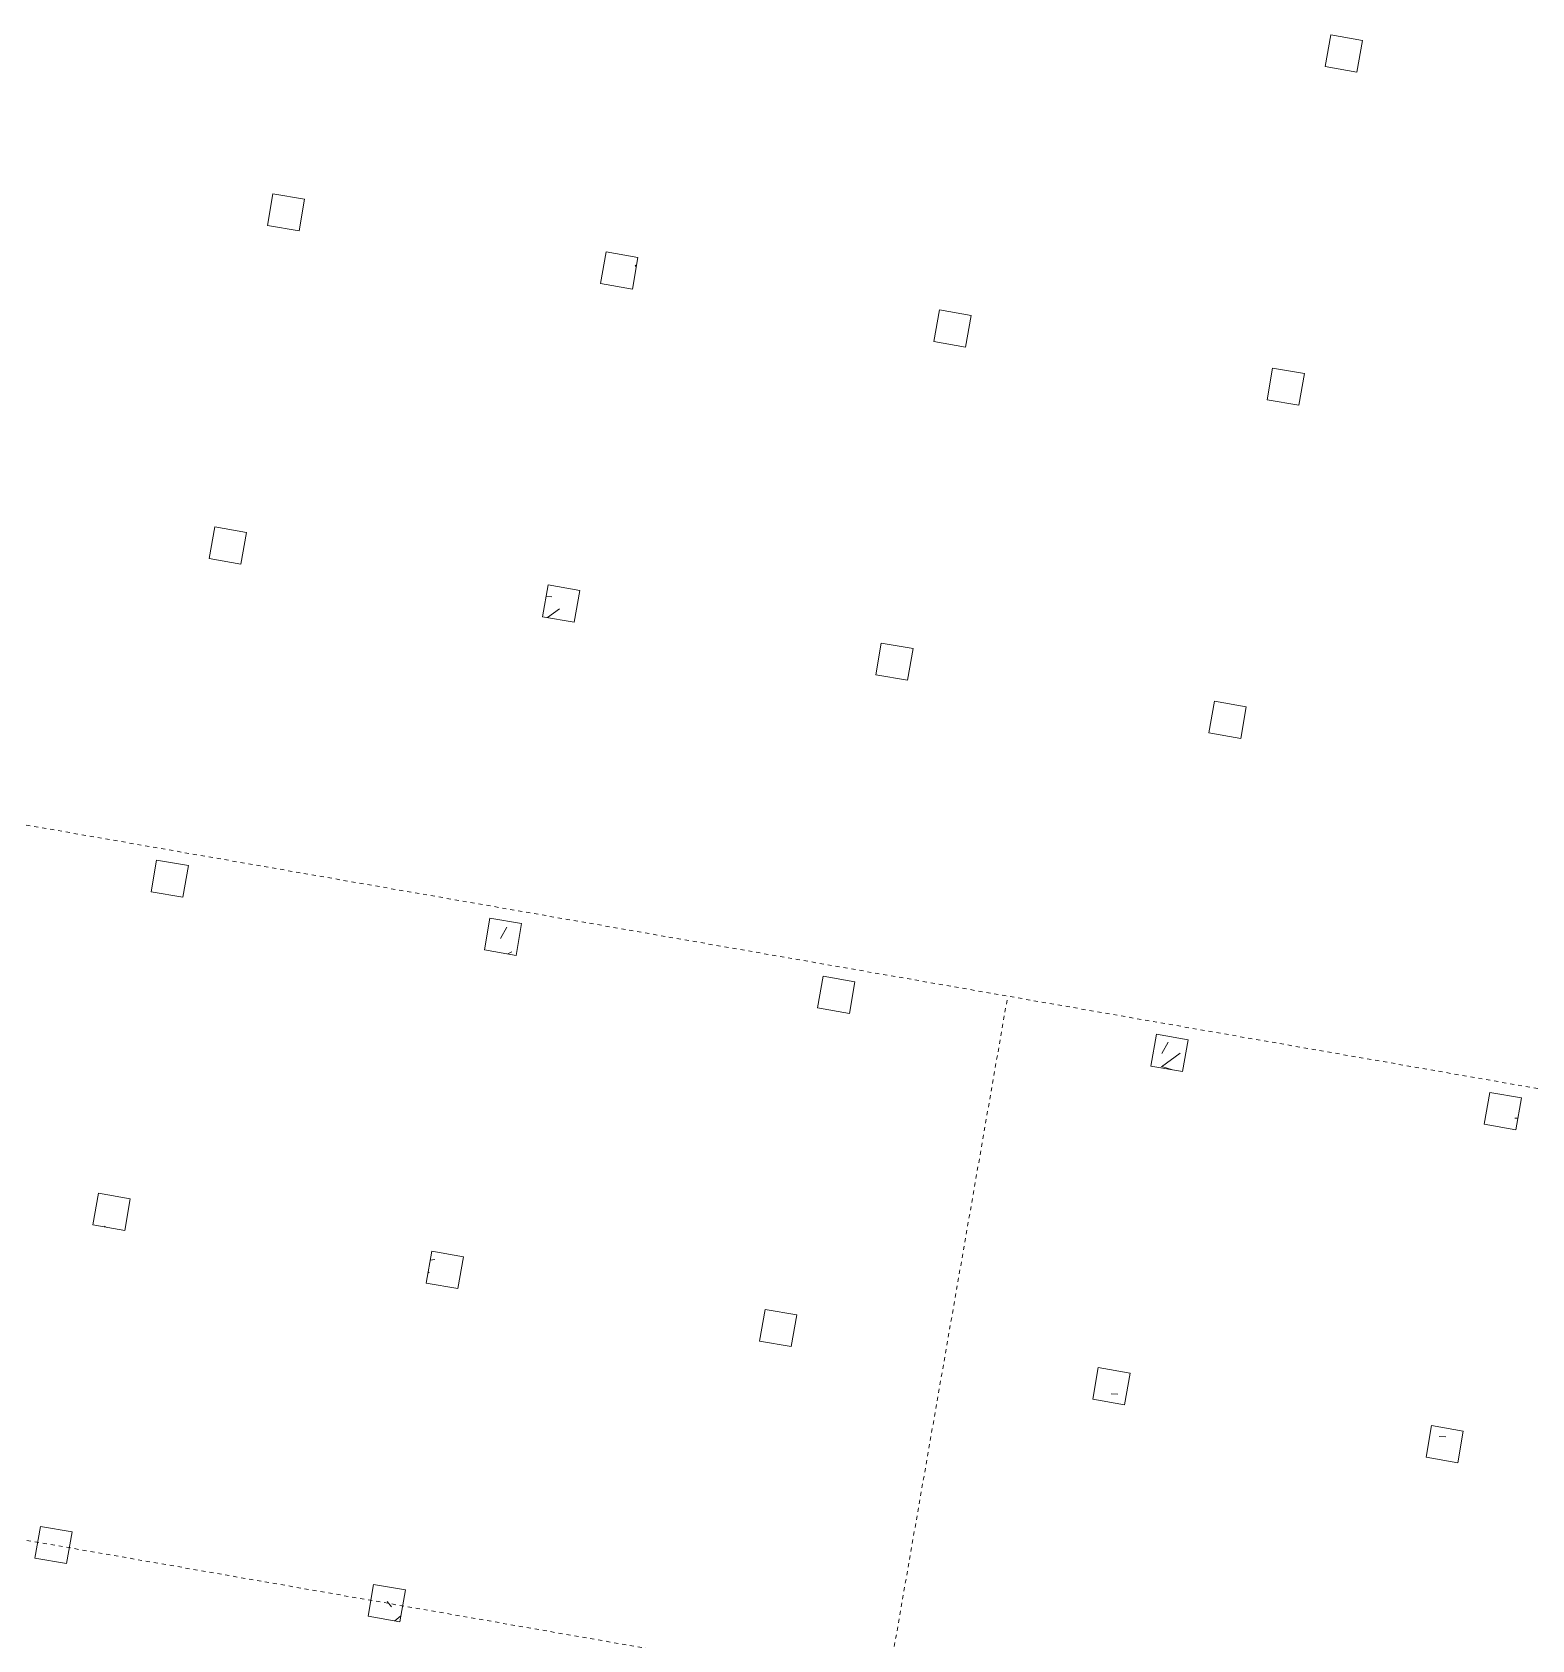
# Model space of a CAD drawing. Extents: x 274235 to 276654, y 142848 to 144425.
# Drawn here: x 276171.26 to 276208.5, y 143146.01 to 143185.94 of the extents above; entities that cross this region are included whole.
import ezdxf

# ---------------------------------------------------------------- set-up
doc = ezdxf.new("R2010")
doc.units = 0
doc.header["$LTSCALE"] = 1.5
for name, pattern in [('ACM-G-CENTER', [50.800000000000004, 31.75, -6.350000000000001, 6.350000000000001, -6.350000000000001]), ('ACM-G-HIDDEN2', [4.762500000000001, 3.175000000000001, -1.5875]), ('Hidden 1_32_', [1.3890625, 0.7937500000000002, -0.5953125])]:
    doc.linetypes.add(name, pattern=pattern)
doc.layers.get('0').update_dxf_attribs({"linetype": 'CONTINUOUS', "lineweight": 0})
for name, color, linetype, lineweight in [('_ACM-A-DETL', 7, 'CONTINUOUS', 5), ('_ACM-A-GRID', 3, 'CONTINUOUS', 5), ('_ACM-S-STRU-CLOS', 5, 'CONTINUOUS', 5)]:
    doc.layers.add(name, color=color, linetype=linetype, lineweight=lineweight)

# ---------------------------------------------------------------- blocks, each defined once
blk = doc.blocks.new('M_Concrete-Rectangular-Column - 800 x 800mm-V1-B1_Working')
at = {"layer": '_ACM-A-DETL', "color": 250}
for p, q in [((400.0000000000002, 400.0000000000002), (-399.9999999999999, 400.0000000000002)), ((-399.9999999999999, 400.0000000000002), (-399.9999999999999, -399.9999999999999)), ((400.0000000000002, -399.9999999999999), (400.0000000000002, 400.0000000000002)), ((-399.9999999999999, -399.9999999999999), (400.0000000000002, -399.9999999999999))]:
    blk.add_line(p, q, dxfattribs=at)
blk = doc.blocks.new('M_Concrete-Rectangular-Column - 800 x 800mm-V2-B1_Working')
at = {"layer": '_ACM-S-STRU-CLOS'}
h = blk.add_hatch(dxfattribs=at)
h.set_pattern_fill('FP_2', color=256, style=0, pattern_type=2)
h.set_pattern_definition([(49.99999999999999, (-924604.1240000001, -730404.565), (3643.681986006824, -318.7812880006761), [381, -4191]), (355, (-924604.1240000001, -730404.565), (-704.8562580461121, 3821.135846227694), [304.8, -3352.8]), (100.451, (-924300.484, -730431.13), (2938.852362929117, 3502.332152374178), [323.8, -3561.801]), (46.184, (-924604.1240000001, -729388.565), (5421.581919880712, -840.8554984886337), [571.5, -6286.5]), (96.636, (-924152.325, -729458.635), (4748.051319755933, 4948.551449789822), [485.7, -5342.701999999999]), (351.184, (-924604.1240000001, -729388.565), (4748.100788072627, 4948.506072045693), [457.2, -5029.2]), (21, (-924096.1240000001, -729642.565), (3032.287836333134, -2045.304476687058), [381, -4191]), (326, (-924096.1240000001, -729642.565), (1236.042244531653, 3683.761809559103), [304.8, -3352.8]), (71.45100000000001, (-923843.433, -729813.007), (4268.342513760047, 1638.424823382678), [323.8, -3561.801]), (37.50000000000001, (-924604.1240000001, -730404.565), (61.77206501183639, 1691.100777463062), [167.64, -3144.52, 167.64, -6601.46]), (37.50000000000001, (-924604.1240000001, -730404.565), (61.77206501183639, 1691.100777463062), [-3479.8, -3235.96, 167.64, -3197.86]), (7.499999999999999, (-924604.1240000001, -730404.565), (1336.393250206115, 2003.61149636239), [167.64, -1772.92, 167.64, -4351.02]), (7.499999999999999, (-924604.1240000001, -730404.565), (1336.393250206115, 2003.61149636239), [-2108.2, -3068.32, 167.64, -1115.06]), (327.5, (-925736.964, -730404.565), (2711.817807077548, -114.578640950727), [167.64, -1102.36, -9220.2]), (327.5, (-925736.964, -730404.565), (2711.817807077548, -114.578640950727), [-1270, 167.64, -3794.76, -5257.8]), (327.5, (-925736.964, -730404.565), (2711.817807077548, -114.578640950727), [-5232.4, 167.64, -5090.16]), (317.5, (-926244.964, -730404.565), (2962.585592803855, 508.5334453662156), [167.64, -1483.36, 167.64, -6197.6]), (317.5, (-926244.964, -730404.565), (2962.585592803855, 508.5334453662156), [-1818.64, -2463.8, 167.64, -3566.16])])
h.paths.add_polyline_path([(400.0000000010179, -399.999999999268), (400.0000000010179, 400.0000000007407), (-399.9999999990081, 400.0000000007407), (-399.9999999990081, -399.999999999268)])
at = {"layer": '_ACM-A-DETL', "color": 250}
for p, q in [((400.0000000000002, 400.0000000000002), (-399.9999999999999, 400.0000000000002)), ((-399.9999999999999, 400.0000000000002), (-399.9999999999999, -399.9999999999999)), ((400.0000000000002, -399.9999999999999), (400.0000000000002, 400.0000000000002)), ((-399.9999999999999, -399.9999999999999), (400.0000000000002, -399.9999999999999))]:
    blk.add_line(p, q, dxfattribs=at)
blk = doc.blocks.new('M_Concrete-Rectangular-Column - 800 x 800mm-V654-B1_Working')
at = {"layer": '_ACM-A-DETL', "color": 250}
for p, q in [((400.0000000000002, 400.0000000000002), (-399.9999999999999, 400.0000000000002)), ((-399.9999999999999, 400.0000000000002), (-399.9999999999999, -399.9999999999999)), ((400.0000000000002, -399.9999999999999), (400.0000000000002, 400.0000000000002)), ((-399.9999999999999, -399.9999999999999), (400.0000000000002, -399.9999999999999))]:
    blk.add_line(p, q, dxfattribs=at)
blk = doc.blocks.new('M_Concrete-Rectangular-Column - 800 x 800mm-V664-B1_Working')
at = {"layer": '_ACM-S-STRU-CLOS'}
h = blk.add_hatch(dxfattribs=at)
h.set_pattern_fill('FP_415', color=256, style=0, pattern_type=2)
h.set_pattern_definition([(49.99999999999999, (-941404.1240000001, -764004.565), (3643.681986006824, -318.7812880006761), [381, -4191]), (355, (-941404.1240000001, -764004.565), (-704.8562580461121, 3821.135846227694), [304.8, -3352.8]), (100.451, (-941100.484, -764031.13), (2938.852362929117, 3502.332152374178), [323.8, -3561.801]), (46.184, (-941404.1240000001, -762988.565), (5421.581919880712, -840.8554984886337), [571.5, -6286.5]), (96.636, (-940952.325, -763058.635), (4748.051319755933, 4948.551449789822), [485.7, -5342.701999999999]), (351.184, (-941404.1240000001, -762988.565), (4748.100788072627, 4948.506072045693), [457.2, -5029.2]), (21, (-940896.1240000001, -763242.565), (3032.287836333134, -2045.304476687058), [381, -4191]), (326, (-940896.1240000001, -763242.565), (1236.042244531653, 3683.761809559103), [304.8, -3352.8]), (71.45100000000001, (-940643.433, -763413.007), (4268.342513760047, 1638.424823382678), [323.8, -3561.801]), (37.50000000000001, (-941404.1240000001, -764004.565), (61.77206501183639, 1691.100777463062), [167.64, -3144.52, 167.64, -6601.46]), (37.50000000000001, (-941404.1240000001, -764004.565), (61.77206501183639, 1691.100777463062), [-3479.8, -3235.96, 167.64, -3197.86]), (7.499999999999999, (-941404.1240000001, -764004.565), (1336.393250206115, 2003.61149636239), [167.64, -1772.92, 167.64, -4351.02]), (7.499999999999999, (-941404.1240000001, -764004.565), (1336.393250206115, 2003.61149636239), [-2108.2, -3068.32, 167.64, -1115.06]), (327.5, (-942536.964, -764004.565), (2711.817807077548, -114.578640950727), [167.64, -1102.36, -9220.2]), (327.5, (-942536.964, -764004.565), (2711.817807077548, -114.578640950727), [-1270, 167.64, -3794.76, -5257.8]), (327.5, (-942536.964, -764004.565), (2711.817807077548, -114.578640950727), [-5232.4, 167.64, -5090.16]), (317.5, (-943044.964, -764004.565), (2962.585592803855, 508.5334453662156), [167.64, -1483.36, 167.64, -6197.6]), (317.5, (-943044.964, -764004.565), (2962.585592803855, 508.5334453662156), [-1818.64, -2463.8, 167.64, -3566.16])])
h.paths.add_polyline_path([(400.0000000009486, -399.999999999268), (400.0000000009486, 400.0000000007234), (-399.9999999990774, 400.0000000007234), (-399.9999999990774, -399.999999999268)])
at = {"layer": '_ACM-A-DETL', "color": 250}
for p, q in [((400.0000000000002, 400.0000000000002), (-399.9999999999999, 400.0000000000002)), ((-399.9999999999999, 400.0000000000002), (-399.9999999999999, -399.9999999999999)), ((400.0000000000002, -399.9999999999999), (400.0000000000002, 400.0000000000002)), ((-399.9999999999999, -399.9999999999999), (400.0000000000002, -399.9999999999999))]:
    blk.add_line(p, q, dxfattribs=at)
blk = doc.blocks.new('M_Concrete-Rectangular-Column - 800 x 800mm-V665-B1_Working')
at = {"layer": '_ACM-A-DETL', "color": 250}
for p, q in [((400.0000000000002, 400.0000000000002), (-399.9999999999999, 400.0000000000002)), ((-399.9999999999999, 400.0000000000002), (-399.9999999999999, -399.9999999999999)), ((400.0000000000002, -399.9999999999999), (400.0000000000002, 400.0000000000002)), ((-399.9999999999999, -399.9999999999999), (400.0000000000002, -399.9999999999999))]:
    blk.add_line(p, q, dxfattribs=at)
blk = doc.blocks.new('M_Concrete-Rectangular-Column - 800 x 800mm-V666-B1_Working')
at = {"layer": '_ACM-S-STRU-CLOS'}
h = blk.add_hatch(dxfattribs=at)
h.set_pattern_fill('FP_416', color=256, style=0, pattern_type=2)
h.set_pattern_definition([(49.99999999999999, (-924604.1240000001, -764004.565), (3643.681986006824, -318.7812880006761), [381, -4191]), (355, (-924604.1240000001, -764004.565), (-704.8562580461121, 3821.135846227694), [304.8, -3352.8]), (100.451, (-924300.484, -764031.13), (2938.852362929117, 3502.332152374178), [323.8, -3561.801]), (46.184, (-924604.1240000001, -762988.565), (5421.581919880712, -840.8554984886337), [571.5, -6286.5]), (96.636, (-924152.325, -763058.635), (4748.051319755933, 4948.551449789822), [485.7, -5342.701999999999]), (351.184, (-924604.1240000001, -762988.565), (4748.100788072627, 4948.506072045693), [457.2, -5029.2]), (21, (-924096.1240000001, -763242.565), (3032.287836333134, -2045.304476687058), [381, -4191]), (326, (-924096.1240000001, -763242.565), (1236.042244531653, 3683.761809559103), [304.8, -3352.8]), (71.45100000000001, (-923843.433, -763413.007), (4268.342513760047, 1638.424823382678), [323.8, -3561.801]), (37.50000000000001, (-924604.1240000001, -764004.565), (61.77206501183639, 1691.100777463062), [167.64, -3144.52, 167.64, -6601.46]), (37.50000000000001, (-924604.1240000001, -764004.565), (61.77206501183639, 1691.100777463062), [-3479.8, -3235.96, 167.64, -3197.86]), (7.499999999999999, (-924604.1240000001, -764004.565), (1336.393250206115, 2003.61149636239), [167.64, -1772.92, 167.64, -4351.02]), (7.499999999999999, (-924604.1240000001, -764004.565), (1336.393250206115, 2003.61149636239), [-2108.2, -3068.32, 167.64, -1115.06]), (327.5, (-925736.964, -764004.565), (2711.817807077548, -114.578640950727), [167.64, -1102.36, -9220.2]), (327.5, (-925736.964, -764004.565), (2711.817807077548, -114.578640950727), [-1270, 167.64, -3794.76, -5257.8]), (327.5, (-925736.964, -764004.565), (2711.817807077548, -114.578640950727), [-5232.4, 167.64, -5090.16]), (317.5, (-926244.964, -764004.565), (2962.585592803855, 508.5334453662156), [167.64, -1483.36, 167.64, -6197.6]), (317.5, (-926244.964, -764004.565), (2962.585592803855, 508.5334453662156), [-1818.64, -2463.8, 167.64, -3566.16])])
h.paths.add_polyline_path([(400.0000000009486, -399.9999999991814), (400.0000000009486, 400.00000000081), (-399.9999999990081, 400.00000000081), (-399.9999999990081, -399.9999999991814)])
at = {"layer": '_ACM-A-DETL', "color": 250}
for p, q in [((400.0000000000002, 400.0000000000002), (-399.9999999999999, 400.0000000000002)), ((-399.9999999999999, 400.0000000000002), (-399.9999999999999, -399.9999999999999)), ((400.0000000000002, -399.9999999999999), (400.0000000000002, 400.0000000000002)), ((-399.9999999999999, -399.9999999999999), (400.0000000000002, -399.9999999999999))]:
    blk.add_line(p, q, dxfattribs=at)
blk = doc.blocks.new('M_Concrete-Rectangular-Column - 800 x 800mm-V667-B1_Working')
at = {"layer": '_ACM-A-DETL', "color": 250}
for p, q in [((400.0000000000002, 400.0000000000002), (-399.9999999999999, 400.0000000000002)), ((-399.9999999999999, 400.0000000000002), (-399.9999999999999, -399.9999999999999)), ((400.0000000000002, -399.9999999999999), (400.0000000000002, 400.0000000000002)), ((-399.9999999999999, -399.9999999999999), (400.0000000000002, -399.9999999999999))]:
    blk.add_line(p, q, dxfattribs=at)
blk = doc.blocks.new('M_Concrete-Rectangular-Column - 800 x 800mm-V673-B1_Working')
at = {"layer": '_ACM-A-DETL', "color": 250}
for p, q in [((400.0000000000002, 400.0000000000002), (-399.9999999999999, 400.0000000000002)), ((-399.9999999999999, 400.0000000000002), (-399.9999999999999, -399.9999999999999)), ((400.0000000000002, -399.9999999999999), (400.0000000000002, 400.0000000000002)), ((-399.9999999999999, -399.9999999999999), (400.0000000000002, -399.9999999999999))]:
    blk.add_line(p, q, dxfattribs=at)
blk = doc.blocks.new('M_Concrete-Rectangular-Column - 800 x 800mm-V674-B1_Working')
at = {"layer": '_ACM-A-DETL', "color": 250}
for p, q in [((400.0000000000002, 400.0000000000002), (-399.9999999999999, 400.0000000000002)), ((-399.9999999999999, 400.0000000000002), (-399.9999999999999, -399.9999999999999)), ((400.0000000000002, -399.9999999999999), (400.0000000000002, 400.0000000000002)), ((-399.9999999999999, -399.9999999999999), (400.0000000000002, -399.9999999999999))]:
    blk.add_line(p, q, dxfattribs=at)
blk = doc.blocks.new('M_Concrete-Rectangular-Column - 800 x 800mm-V675-B1_Working')
at = {"layer": '_ACM-S-STRU-CLOS'}
h = blk.add_hatch(dxfattribs=at)
h.set_pattern_fill('FP_420', color=256, style=0, pattern_type=2)
h.set_pattern_definition([(49.99999999999999, (-924604.1240000001, -755604.565), (3643.681986006824, -318.7812880006761), [381, -4191]), (355, (-924604.1240000001, -755604.565), (-704.8562580461121, 3821.135846227694), [304.8, -3352.8]), (100.451, (-924300.484, -755631.13), (2938.852362929117, 3502.332152374178), [323.8, -3561.801]), (46.184, (-924604.1240000001, -754588.565), (5421.581919880712, -840.8554984886337), [571.5, -6286.5]), (96.636, (-924152.325, -754658.635), (4748.051319755933, 4948.551449789822), [485.7, -5342.701999999999]), (351.184, (-924604.1240000001, -754588.565), (4748.100788072627, 4948.506072045693), [457.2, -5029.2]), (21, (-924096.1240000001, -754842.565), (3032.287836333134, -2045.304476687058), [381, -4191]), (326, (-924096.1240000001, -754842.565), (1236.042244531653, 3683.761809559103), [304.8, -3352.8]), (71.45100000000001, (-923843.433, -755013.007), (4268.342513760047, 1638.424823382678), [323.8, -3561.801]), (37.50000000000001, (-924604.1240000001, -755604.565), (61.77206501183639, 1691.100777463062), [167.64, -3144.52, 167.64, -6601.46]), (37.50000000000001, (-924604.1240000001, -755604.565), (61.77206501183639, 1691.100777463062), [-3479.8, -3235.96, 167.64, -3197.86]), (7.499999999999999, (-924604.1240000001, -755604.565), (1336.393250206115, 2003.61149636239), [167.64, -1772.92, 167.64, -4351.02]), (7.499999999999999, (-924604.1240000001, -755604.565), (1336.393250206115, 2003.61149636239), [-2108.2, -3068.32, 167.64, -1115.06]), (327.5, (-925736.964, -755604.565), (2711.817807077548, -114.578640950727), [167.64, -1102.36, -9220.2]), (327.5, (-925736.964, -755604.565), (2711.817807077548, -114.578640950727), [-1270, 167.64, -3794.76, -5257.8]), (327.5, (-925736.964, -755604.565), (2711.817807077548, -114.578640950727), [-5232.4, 167.64, -5090.16]), (317.5, (-926244.964, -755604.565), (2962.585592803855, 508.5334453662156), [167.64, -1483.36, 167.64, -6197.6]), (317.5, (-926244.964, -755604.565), (2962.585592803855, 508.5334453662156), [-1818.64, -2463.8, 167.64, -3566.16])])
h.paths.add_polyline_path([(400.0000000010179, -399.9999999992507), (400.0000000010179, 400.0000000007407), (-399.9999999989388, 400.0000000007407), (-399.9999999989388, -399.9999999992507)])
at = {"layer": '_ACM-A-DETL', "color": 250}
for p, q in [((400.0000000000002, 400.0000000000002), (-399.9999999999999, 400.0000000000002)), ((-399.9999999999999, 400.0000000000002), (-399.9999999999999, -399.9999999999999)), ((400.0000000000002, -399.9999999999999), (400.0000000000002, 400.0000000000002)), ((-399.9999999999999, -399.9999999999999), (400.0000000000002, -399.9999999999999))]:
    blk.add_line(p, q, dxfattribs=at)
blk = doc.blocks.new('M_Concrete-Rectangular-Column - 800 x 800mm-V676-B1_Working')
at = {"layer": '_ACM-S-STRU-CLOS'}
h = blk.add_hatch(dxfattribs=at)
h.set_pattern_fill('FP_421', color=256, style=0, pattern_type=2)
h.set_pattern_definition([(49.99999999999999, (-916204.1240000001, -755604.565), (3643.681986006824, -318.7812880006761), [381, -4191]), (355, (-916204.1240000001, -755604.565), (-704.8562580461121, 3821.135846227694), [304.8, -3352.8]), (100.451, (-915900.484, -755631.13), (2938.852362929117, 3502.332152374178), [323.8, -3561.801]), (46.184, (-916204.1240000001, -754588.565), (5421.581919880712, -840.8554984886337), [571.5, -6286.5]), (96.636, (-915752.325, -754658.635), (4748.051319755933, 4948.551449789822), [485.7, -5342.701999999999]), (351.184, (-916204.1240000001, -754588.565), (4748.100788072627, 4948.506072045693), [457.2, -5029.2]), (21, (-915696.1240000001, -754842.565), (3032.287836333134, -2045.304476687058), [381, -4191]), (326, (-915696.1240000001, -754842.565), (1236.042244531653, 3683.761809559103), [304.8, -3352.8]), (71.45100000000001, (-915443.433, -755013.007), (4268.342513760047, 1638.424823382678), [323.8, -3561.801]), (37.50000000000001, (-916204.1240000001, -755604.565), (61.77206501183639, 1691.100777463062), [167.64, -3144.52, 167.64, -6601.46]), (37.50000000000001, (-916204.1240000001, -755604.565), (61.77206501183639, 1691.100777463062), [-3479.8, -3235.96, 167.64, -3197.86]), (7.499999999999999, (-916204.1240000001, -755604.565), (1336.393250206115, 2003.61149636239), [167.64, -1772.92, 167.64, -4351.02]), (7.499999999999999, (-916204.1240000001, -755604.565), (1336.393250206115, 2003.61149636239), [-2108.2, -3068.32, 167.64, -1115.06]), (327.5, (-917336.964, -755604.565), (2711.817807077548, -114.578640950727), [167.64, -1102.36, -9220.2]), (327.5, (-917336.964, -755604.565), (2711.817807077548, -114.578640950727), [-1270, 167.64, -3794.76, -5257.8]), (327.5, (-917336.964, -755604.565), (2711.817807077548, -114.578640950727), [-5232.4, 167.64, -5090.16]), (317.5, (-917844.964, -755604.565), (2962.585592803855, 508.5334453662156), [167.64, -1483.36, 167.64, -6197.6]), (317.5, (-917844.964, -755604.565), (2962.585592803855, 508.5334453662156), [-1818.64, -2463.8, 167.64, -3566.16])])
h.paths.add_polyline_path([(400.0000000010179, -399.999999999268), (400.0000000010179, 400.0000000007234), (-399.9999999990081, 400.0000000007234), (-399.9999999990081, -399.999999999268)])
at = {"layer": '_ACM-A-DETL', "color": 250}
for p, q in [((400.0000000000002, 400.0000000000002), (-399.9999999999999, 400.0000000000002)), ((-399.9999999999999, 400.0000000000002), (-399.9999999999999, -399.9999999999999)), ((400.0000000000002, -399.9999999999999), (400.0000000000002, 400.0000000000002)), ((-399.9999999999999, -399.9999999999999), (400.0000000000002, -399.9999999999999))]:
    blk.add_line(p, q, dxfattribs=at)
blk = doc.blocks.new('M_Concrete-Rectangular-Column - 800 x 800mm-V1092-B1_Working')
at = {"layer": '_ACM-S-STRU-CLOS'}
h = blk.add_hatch(dxfattribs=at)
h.set_pattern_fill('FP_685', color=256, style=0, pattern_type=2)
h.set_pattern_definition([(49.99999999999999, (-916204.1240000001, -738804.565), (3643.681986006824, -318.7812880006761), [381, -4191]), (355, (-916204.1240000001, -738804.565), (-704.8562580461121, 3821.135846227694), [304.8, -3352.8]), (100.451, (-915900.484, -738831.13), (2938.852362929117, 3502.332152374178), [323.8, -3561.801]), (46.184, (-916204.1240000001, -737788.565), (5421.581919880712, -840.8554984886337), [571.5, -6286.5]), (96.636, (-915752.325, -737858.635), (4748.051319755933, 4948.551449789822), [485.7, -5342.701999999999]), (351.184, (-916204.1240000001, -737788.565), (4748.100788072627, 4948.506072045693), [457.2, -5029.2]), (21, (-915696.1240000001, -738042.565), (3032.287836333134, -2045.304476687058), [381, -4191]), (326, (-915696.1240000001, -738042.565), (1236.042244531653, 3683.761809559103), [304.8, -3352.8]), (71.45100000000001, (-915443.433, -738213.007), (4268.342513760047, 1638.424823382678), [323.8, -3561.801]), (37.50000000000001, (-916204.1240000001, -738804.565), (61.77206501183639, 1691.100777463062), [167.64, -3144.52, 167.64, -6601.46]), (37.50000000000001, (-916204.1240000001, -738804.565), (61.77206501183639, 1691.100777463062), [-3479.8, -3235.96, 167.64, -3197.86]), (7.499999999999999, (-916204.1240000001, -738804.565), (1336.393250206115, 2003.61149636239), [167.64, -1772.92, 167.64, -4351.02]), (7.499999999999999, (-916204.1240000001, -738804.565), (1336.393250206115, 2003.61149636239), [-2108.2, -3068.32, 167.64, -1115.06]), (327.5, (-917336.964, -738804.565), (2711.817807077548, -114.578640950727), [167.64, -1102.36, -9220.2]), (327.5, (-917336.964, -738804.565), (2711.817807077548, -114.578640950727), [-1270, 167.64, -3794.76, -5257.8]), (327.5, (-917336.964, -738804.565), (2711.817807077548, -114.578640950727), [-5232.4, 167.64, -5090.16]), (317.5, (-917844.964, -738804.565), (2962.585592803855, 508.5334453662156), [167.64, -1483.36, 167.64, -6197.6]), (317.5, (-917844.964, -738804.565), (2962.585592803855, 508.5334453662156), [-1818.64, -2463.8, 167.64, -3566.16])])
h.paths.add_polyline_path([(400.0000000008793, -399.9999999991641), (400.0000000008793, 400.0000000008446), (-399.9999999991467, 400.0000000008446), (-399.9999999991467, -399.9999999991641)])
at = {"layer": '_ACM-A-DETL', "color": 250}
for p, q in [((400.0000000000002, 400.0000000000002), (-399.9999999999999, 400.0000000000002)), ((-399.9999999999999, 400.0000000000002), (-399.9999999999999, -399.9999999999999)), ((400.0000000000002, -399.9999999999999), (400.0000000000002, 400.0000000000002)), ((-399.9999999999999, -399.9999999999999), (400.0000000000002, -399.9999999999999))]:
    blk.add_line(p, q, dxfattribs=at)
blk = doc.blocks.new('M_Concrete-Rectangular-Column - 800 x 800mm-V1093-B1_Working')
at = {"layer": '_ACM-S-STRU-CLOS'}
h = blk.add_hatch(dxfattribs=at)
h.set_pattern_fill('FP_686', color=256, style=0, pattern_type=2)
h.set_pattern_definition([(49.99999999999999, (-924604.1240000001, -738804.565), (3643.681986006824, -318.7812880006761), [381, -4191]), (355, (-924604.1240000001, -738804.565), (-704.8562580461121, 3821.135846227694), [304.8, -3352.8]), (100.451, (-924300.484, -738831.13), (2938.852362929117, 3502.332152374178), [323.8, -3561.801]), (46.184, (-924604.1240000001, -737788.565), (5421.581919880712, -840.8554984886337), [571.5, -6286.5]), (96.636, (-924152.325, -737858.635), (4748.051319755933, 4948.551449789822), [485.7, -5342.701999999999]), (351.184, (-924604.1240000001, -737788.565), (4748.100788072627, 4948.506072045693), [457.2, -5029.2]), (21, (-924096.1240000001, -738042.565), (3032.287836333134, -2045.304476687058), [381, -4191]), (326, (-924096.1240000001, -738042.565), (1236.042244531653, 3683.761809559103), [304.8, -3352.8]), (71.45100000000001, (-923843.433, -738213.007), (4268.342513760047, 1638.424823382678), [323.8, -3561.801]), (37.50000000000001, (-924604.1240000001, -738804.565), (61.77206501183639, 1691.100777463062), [167.64, -3144.52, 167.64, -6601.46]), (37.50000000000001, (-924604.1240000001, -738804.565), (61.77206501183639, 1691.100777463062), [-3479.8, -3235.96, 167.64, -3197.86]), (7.499999999999999, (-924604.1240000001, -738804.565), (1336.393250206115, 2003.61149636239), [167.64, -1772.92, 167.64, -4351.02]), (7.499999999999999, (-924604.1240000001, -738804.565), (1336.393250206115, 2003.61149636239), [-2108.2, -3068.32, 167.64, -1115.06]), (327.5, (-925736.964, -738804.565), (2711.817807077548, -114.578640950727), [167.64, -1102.36, -9220.2]), (327.5, (-925736.964, -738804.565), (2711.817807077548, -114.578640950727), [-1270, 167.64, -3794.76, -5257.8]), (327.5, (-925736.964, -738804.565), (2711.817807077548, -114.578640950727), [-5232.4, 167.64, -5090.16]), (317.5, (-926244.964, -738804.565), (2962.585592803855, 508.5334453662156), [167.64, -1483.36, 167.64, -6197.6]), (317.5, (-926244.964, -738804.565), (2962.585592803855, 508.5334453662156), [-1818.64, -2463.8, 167.64, -3566.16])])
h.paths.add_polyline_path([(400.0000000009486, -399.9999999991467), (400.0000000009486, 400.000000000862), (-399.9999999990774, 400.000000000862), (-399.9999999990774, -399.9999999991467)])
at = {"layer": '_ACM-A-DETL', "color": 250}
for p, q in [((400.0000000000002, 400.0000000000002), (-399.9999999999999, 400.0000000000002)), ((-399.9999999999999, 400.0000000000002), (-399.9999999999999, -399.9999999999999)), ((400.0000000000002, -399.9999999999999), (400.0000000000002, 400.0000000000002)), ((-399.9999999999999, -399.9999999999999), (400.0000000000002, -399.9999999999999))]:
    blk.add_line(p, q, dxfattribs=at)
blk = doc.blocks.new('M_Concrete-Rectangular-Column - 800 x 800mm-V1094-B1_Working')
at = {"layer": '_ACM-S-STRU-CLOS'}
h = blk.add_hatch(dxfattribs=at)
h.set_pattern_fill('FP_687', color=256, style=0, pattern_type=2)
h.set_pattern_definition([(49.99999999999999, (-933004.1240000001, -738804.565), (3643.681986006824, -318.7812880006761), [381, -4191]), (355, (-933004.1240000001, -738804.565), (-704.8562580461121, 3821.135846227694), [304.8, -3352.8]), (100.451, (-932700.484, -738831.13), (2938.852362929117, 3502.332152374178), [323.8, -3561.801]), (46.184, (-933004.1240000001, -737788.565), (5421.581919880712, -840.8554984886337), [571.5, -6286.5]), (96.636, (-932552.325, -737858.635), (4748.051319755933, 4948.551449789822), [485.7, -5342.701999999999]), (351.184, (-933004.1240000001, -737788.565), (4748.100788072627, 4948.506072045693), [457.2, -5029.2]), (21, (-932496.1240000001, -738042.565), (3032.287836333134, -2045.304476687058), [381, -4191]), (326, (-932496.1240000001, -738042.565), (1236.042244531653, 3683.761809559103), [304.8, -3352.8]), (71.45100000000001, (-932243.433, -738213.007), (4268.342513760047, 1638.424823382678), [323.8, -3561.801]), (37.50000000000001, (-933004.1240000001, -738804.565), (61.77206501183639, 1691.100777463062), [167.64, -3144.52, 167.64, -6601.46]), (37.50000000000001, (-933004.1240000001, -738804.565), (61.77206501183639, 1691.100777463062), [-3479.8, -3235.96, 167.64, -3197.86]), (7.499999999999999, (-933004.1240000001, -738804.565), (1336.393250206115, 2003.61149636239), [167.64, -1772.92, 167.64, -4351.02]), (7.499999999999999, (-933004.1240000001, -738804.565), (1336.393250206115, 2003.61149636239), [-2108.2, -3068.32, 167.64, -1115.06]), (327.5, (-934136.964, -738804.565), (2711.817807077548, -114.578640950727), [167.64, -1102.36, -9220.2]), (327.5, (-934136.964, -738804.565), (2711.817807077548, -114.578640950727), [-1270, 167.64, -3794.76, -5257.8]), (327.5, (-934136.964, -738804.565), (2711.817807077548, -114.578640950727), [-5232.4, 167.64, -5090.16]), (317.5, (-934644.964, -738804.565), (2962.585592803855, 508.5334453662156), [167.64, -1483.36, 167.64, -6197.6]), (317.5, (-934644.964, -738804.565), (2962.585592803855, 508.5334453662156), [-1818.64, -2463.8, 167.64, -3566.16])])
h.paths.add_polyline_path([(400.00000000081, -399.9999999992507), (400.00000000081, 400.000000000758), (-399.999999999216, 400.000000000758), (-399.999999999216, -399.9999999992507)])
at = {"layer": '_ACM-A-DETL', "color": 250}
for p, q in [((400.0000000000002, 400.0000000000002), (-399.9999999999999, 400.0000000000002)), ((-399.9999999999999, 400.0000000000002), (-399.9999999999999, -399.9999999999999)), ((400.0000000000002, -399.9999999999999), (400.0000000000002, 400.0000000000002)), ((-399.9999999999999, -399.9999999999999), (400.0000000000002, -399.9999999999999))]:
    blk.add_line(p, q, dxfattribs=at)
blk = doc.blocks.new('M_Concrete-Rectangular-Column - 800 x 800mm-V1095-B1_Working')
at = {"layer": '_ACM-S-STRU-CLOS'}
h = blk.add_hatch(dxfattribs=at)
h.set_pattern_fill('FP_688', color=256, style=0, pattern_type=2)
h.set_pattern_definition([(49.99999999999999, (-949804.1240000001, -738804.565), (3643.681986006824, -318.7812880006761), [381, -4191]), (355, (-949804.1240000001, -738804.565), (-704.8562580461121, 3821.135846227694), [304.8, -3352.8]), (100.451, (-949500.484, -738831.13), (2938.852362929117, 3502.332152374178), [323.8, -3561.801]), (46.184, (-949804.1240000001, -737788.565), (5421.581919880712, -840.8554984886337), [571.5, -6286.5]), (96.636, (-949352.325, -737858.635), (4748.051319755933, 4948.551449789822), [485.7, -5342.701999999999]), (351.184, (-949804.1240000001, -737788.565), (4748.100788072627, 4948.506072045693), [457.2, -5029.2]), (21, (-949296.1240000001, -738042.565), (3032.287836333134, -2045.304476687058), [381, -4191]), (326, (-949296.1240000001, -738042.565), (1236.042244531653, 3683.761809559103), [304.8, -3352.8]), (71.45100000000001, (-949043.433, -738213.007), (4268.342513760047, 1638.424823382678), [323.8, -3561.801]), (37.50000000000001, (-949804.1240000001, -738804.565), (61.77206501183639, 1691.100777463062), [167.64, -3144.52, 167.64, -6601.46]), (37.50000000000001, (-949804.1240000001, -738804.565), (61.77206501183639, 1691.100777463062), [-3479.8, -3235.96, 167.64, -3197.86]), (7.499999999999999, (-949804.1240000001, -738804.565), (1336.393250206115, 2003.61149636239), [167.64, -1772.92, 167.64, -4351.02]), (7.499999999999999, (-949804.1240000001, -738804.565), (1336.393250206115, 2003.61149636239), [-2108.2, -3068.32, 167.64, -1115.06]), (327.5, (-950936.964, -738804.565), (2711.817807077548, -114.578640950727), [167.64, -1102.36, -9220.2]), (327.5, (-950936.964, -738804.565), (2711.817807077548, -114.578640950727), [-1270, 167.64, -3794.76, -5257.8]), (327.5, (-950936.964, -738804.565), (2711.817807077548, -114.578640950727), [-5232.4, 167.64, -5090.16]), (317.5, (-951444.964, -738804.565), (2962.585592803855, 508.5334453662156), [167.64, -1483.36, 167.64, -6197.6]), (317.5, (-951444.964, -738804.565), (2962.585592803855, 508.5334453662156), [-1818.64, -2463.8, 167.64, -3566.16])])
h.paths.add_polyline_path([(400.0000000008793, -399.999999999216), (400.0000000008793, 400.0000000007753), (-399.9999999991467, 400.0000000007753), (-399.9999999991467, -399.999999999216)])
at = {"layer": '_ACM-A-DETL', "color": 250}
for p, q in [((400.0000000000002, 400.0000000000002), (-399.9999999999999, 400.0000000000002)), ((-399.9999999999999, 400.0000000000002), (-399.9999999999999, -399.9999999999999)), ((400.0000000000002, -399.9999999999999), (400.0000000000002, 400.0000000000002)), ((-399.9999999999999, -399.9999999999999), (400.0000000000002, -399.9999999999999))]:
    blk.add_line(p, q, dxfattribs=at)
blk = doc.blocks.new('M_Concrete-Rectangular-Column - 800 x 800mm-V1098-B1_Working')
at = {"layer": '_ACM-S-STRU-CLOS'}
h = blk.add_hatch(dxfattribs=at)
h.set_pattern_fill('FP_689', color=256, style=0, pattern_type=2)
h.set_pattern_definition([(49.99999999999999, (-941404.1240000001, -738804.565), (3643.681986006824, -318.7812880006761), [381, -4191]), (355, (-941404.1240000001, -738804.565), (-704.8562580461121, 3821.135846227694), [304.8, -3352.8]), (100.451, (-941100.484, -738831.13), (2938.852362929117, 3502.332152374178), [323.8, -3561.801]), (46.184, (-941404.1240000001, -737788.565), (5421.581919880712, -840.8554984886337), [571.5, -6286.5]), (96.636, (-940952.325, -737858.635), (4748.051319755933, 4948.551449789822), [485.7, -5342.701999999999]), (351.184, (-941404.1240000001, -737788.565), (4748.100788072627, 4948.506072045693), [457.2, -5029.2]), (21, (-940896.1240000001, -738042.565), (3032.287836333134, -2045.304476687058), [381, -4191]), (326, (-940896.1240000001, -738042.565), (1236.042244531653, 3683.761809559103), [304.8, -3352.8]), (71.45100000000001, (-940643.433, -738213.007), (4268.342513760047, 1638.424823382678), [323.8, -3561.801]), (37.50000000000001, (-941404.1240000001, -738804.565), (61.77206501183639, 1691.100777463062), [167.64, -3144.52, 167.64, -6601.46]), (37.50000000000001, (-941404.1240000001, -738804.565), (61.77206501183639, 1691.100777463062), [-3479.8, -3235.96, 167.64, -3197.86]), (7.499999999999999, (-941404.1240000001, -738804.565), (1336.393250206115, 2003.61149636239), [167.64, -1772.92, 167.64, -4351.02]), (7.499999999999999, (-941404.1240000001, -738804.565), (1336.393250206115, 2003.61149636239), [-2108.2, -3068.32, 167.64, -1115.06]), (327.5, (-942536.964, -738804.565), (2711.817807077548, -114.578640950727), [167.64, -1102.36, -9220.2]), (327.5, (-942536.964, -738804.565), (2711.817807077548, -114.578640950727), [-1270, 167.64, -3794.76, -5257.8]), (327.5, (-942536.964, -738804.565), (2711.817807077548, -114.578640950727), [-5232.4, 167.64, -5090.16]), (317.5, (-943044.964, -738804.565), (2962.585592803855, 508.5334453662156), [167.64, -1483.36, 167.64, -6197.6]), (317.5, (-943044.964, -738804.565), (2962.585592803855, 508.5334453662156), [-1818.64, -2463.8, 167.64, -3566.16])])
h.paths.add_polyline_path([(400.00000000081, -399.9999999992507), (400.00000000081, 400.0000000007407), (-399.999999999216, 400.0000000007407), (-399.999999999216, -399.9999999992507)])
at = {"layer": '_ACM-A-DETL', "color": 250}
for p, q in [((400.0000000000002, 400.0000000000002), (-399.9999999999999, 400.0000000000002)), ((-399.9999999999999, 400.0000000000002), (-399.9999999999999, -399.9999999999999)), ((400.0000000000002, -399.9999999999999), (400.0000000000002, 400.0000000000002)), ((-399.9999999999999, -399.9999999999999), (400.0000000000002, -399.9999999999999))]:
    blk.add_line(p, q, dxfattribs=at)
blk = doc.blocks.new('M_Concrete-Rectangular-Column - 800 x 800mm-V1102-B1_Working')
at = {"layer": '_ACM-S-STRU-CLOS'}
h = blk.add_hatch(dxfattribs=at)
h.set_pattern_fill('FP_690', color=256, style=0, pattern_type=2)
h.set_pattern_definition([(49.99999999999999, (-916204.1240000001, -747204.565), (3643.681986006824, -318.7812880006761), [381, -4191]), (355, (-916204.1240000001, -747204.565), (-704.8562580461121, 3821.135846227694), [304.8, -3352.8]), (100.451, (-915900.484, -747231.13), (2938.852362929117, 3502.332152374178), [323.8, -3561.801]), (46.184, (-916204.1240000001, -746188.565), (5421.581919880712, -840.8554984886337), [571.5, -6286.5]), (96.636, (-915752.325, -746258.635), (4748.051319755933, 4948.551449789822), [485.7, -5342.701999999999]), (351.184, (-916204.1240000001, -746188.565), (4748.100788072627, 4948.506072045693), [457.2, -5029.2]), (21, (-915696.1240000001, -746442.565), (3032.287836333134, -2045.304476687058), [381, -4191]), (326, (-915696.1240000001, -746442.565), (1236.042244531653, 3683.761809559103), [304.8, -3352.8]), (71.45100000000001, (-915443.433, -746613.007), (4268.342513760047, 1638.424823382678), [323.8, -3561.801]), (37.50000000000001, (-916204.1240000001, -747204.565), (61.77206501183639, 1691.100777463062), [167.64, -3144.52, 167.64, -6601.46]), (37.50000000000001, (-916204.1240000001, -747204.565), (61.77206501183639, 1691.100777463062), [-3479.8, -3235.96, 167.64, -3197.86]), (7.499999999999999, (-916204.1240000001, -747204.565), (1336.393250206115, 2003.61149636239), [167.64, -1772.92, 167.64, -4351.02]), (7.499999999999999, (-916204.1240000001, -747204.565), (1336.393250206115, 2003.61149636239), [-2108.2, -3068.32, 167.64, -1115.06]), (327.5, (-917336.964, -747204.565), (2711.817807077548, -114.578640950727), [167.64, -1102.36, -9220.2]), (327.5, (-917336.964, -747204.565), (2711.817807077548, -114.578640950727), [-1270, 167.64, -3794.76, -5257.8]), (327.5, (-917336.964, -747204.565), (2711.817807077548, -114.578640950727), [-5232.4, 167.64, -5090.16]), (317.5, (-917844.964, -747204.565), (2962.585592803855, 508.5334453662156), [167.64, -1483.36, 167.64, -6197.6]), (317.5, (-917844.964, -747204.565), (2962.585592803855, 508.5334453662156), [-1818.64, -2463.8, 167.64, -3566.16])])
h.paths.add_polyline_path([(400.0000000010179, -399.9999999991814), (400.0000000010179, 400.0000000008274), (-399.9999999990081, 400.0000000008274), (-399.9999999990081, -399.9999999991814)])
at = {"layer": '_ACM-A-DETL', "color": 250}
for p, q in [((400.0000000000002, 400.0000000000002), (-399.9999999999999, 400.0000000000002)), ((-399.9999999999999, 400.0000000000002), (-399.9999999999999, -399.9999999999999)), ((400.0000000000002, -399.9999999999999), (400.0000000000002, 400.0000000000002)), ((-399.9999999999999, -399.9999999999999), (400.0000000000002, -399.9999999999999))]:
    blk.add_line(p, q, dxfattribs=at)
blk = doc.blocks.new('M_Concrete-Rectangular-Column - 800 x 800mm-V1103-B1_Working')
at = {"layer": '_ACM-S-STRU-CLOS'}
h = blk.add_hatch(dxfattribs=at)
h.set_pattern_fill('FP_691', color=256, style=0, pattern_type=2)
h.set_pattern_definition([(49.99999999999999, (-924604.1240000001, -747204.565), (3643.681986006824, -318.7812880006761), [381, -4191]), (355, (-924604.1240000001, -747204.565), (-704.8562580461121, 3821.135846227694), [304.8, -3352.8]), (100.451, (-924300.484, -747231.13), (2938.852362929117, 3502.332152374178), [323.8, -3561.801]), (46.184, (-924604.1240000001, -746188.565), (5421.581919880712, -840.8554984886337), [571.5, -6286.5]), (96.636, (-924152.325, -746258.635), (4748.051319755933, 4948.551449789822), [485.7, -5342.701999999999]), (351.184, (-924604.1240000001, -746188.565), (4748.100788072627, 4948.506072045693), [457.2, -5029.2]), (21, (-924096.1240000001, -746442.565), (3032.287836333134, -2045.304476687058), [381, -4191]), (326, (-924096.1240000001, -746442.565), (1236.042244531653, 3683.761809559103), [304.8, -3352.8]), (71.45100000000001, (-923843.433, -746613.007), (4268.342513760047, 1638.424823382678), [323.8, -3561.801]), (37.50000000000001, (-924604.1240000001, -747204.565), (61.77206501183639, 1691.100777463062), [167.64, -3144.52, 167.64, -6601.46]), (37.50000000000001, (-924604.1240000001, -747204.565), (61.77206501183639, 1691.100777463062), [-3479.8, -3235.96, 167.64, -3197.86]), (7.499999999999999, (-924604.1240000001, -747204.565), (1336.393250206115, 2003.61149636239), [167.64, -1772.92, 167.64, -4351.02]), (7.499999999999999, (-924604.1240000001, -747204.565), (1336.393250206115, 2003.61149636239), [-2108.2, -3068.32, 167.64, -1115.06]), (327.5, (-925736.964, -747204.565), (2711.817807077548, -114.578640950727), [167.64, -1102.36, -9220.2]), (327.5, (-925736.964, -747204.565), (2711.817807077548, -114.578640950727), [-1270, 167.64, -3794.76, -5257.8]), (327.5, (-925736.964, -747204.565), (2711.817807077548, -114.578640950727), [-5232.4, 167.64, -5090.16]), (317.5, (-926244.964, -747204.565), (2962.585592803855, 508.5334453662156), [167.64, -1483.36, 167.64, -6197.6]), (317.5, (-926244.964, -747204.565), (2962.585592803855, 508.5334453662156), [-1818.64, -2463.8, 167.64, -3566.16])])
h.paths.add_polyline_path([(400.0000000010872, -399.9999999991641), (400.0000000010872, 400.0000000008446), (-399.9999999989388, 400.0000000008446), (-399.9999999989388, -399.9999999991641)])
at = {"layer": '_ACM-A-DETL', "color": 250}
for p, q in [((400.0000000000002, 400.0000000000002), (-399.9999999999999, 400.0000000000002)), ((-399.9999999999999, 400.0000000000002), (-399.9999999999999, -399.9999999999999)), ((400.0000000000002, -399.9999999999999), (400.0000000000002, 400.0000000000002)), ((-399.9999999999999, -399.9999999999999), (400.0000000000002, -399.9999999999999))]:
    blk.add_line(p, q, dxfattribs=at)
blk = doc.blocks.new('M_Concrete-Rectangular-Column - 800 x 800mm-V1104-B1_Working')
at = {"layer": '_ACM-A-DETL', "color": 250}
for p, q in [((400.0000000000002, 400.0000000000002), (-399.9999999999999, 400.0000000000002)), ((-399.9999999999999, 400.0000000000002), (-399.9999999999999, -399.9999999999999)), ((400.0000000000002, -399.9999999999999), (400.0000000000002, 400.0000000000002)), ((-399.9999999999999, -399.9999999999999), (400.0000000000002, -399.9999999999999))]:
    blk.add_line(p, q, dxfattribs=at)
blk = doc.blocks.new('M_Concrete-Rectangular-Column - 800 x 800mm-V1105-B1_Working')
at = {"layer": '_ACM-S-STRU-CLOS'}
h = blk.add_hatch(dxfattribs=at)
h.set_pattern_fill('FP_692', color=256, style=0, pattern_type=2)
h.set_pattern_definition([(49.99999999999999, (-949804.1240000001, -747204.565), (3643.681986006824, -318.7812880006761), [381, -4191]), (355, (-949804.1240000001, -747204.565), (-704.8562580461121, 3821.135846227694), [304.8, -3352.8]), (100.451, (-949500.484, -747231.13), (2938.852362929117, 3502.332152374178), [323.8, -3561.801]), (46.184, (-949804.1240000001, -746188.565), (5421.581919880712, -840.8554984886337), [571.5, -6286.5]), (96.636, (-949352.325, -746258.635), (4748.051319755933, 4948.551449789822), [485.7, -5342.701999999999]), (351.184, (-949804.1240000001, -746188.565), (4748.100788072627, 4948.506072045693), [457.2, -5029.2]), (21, (-949296.1240000001, -746442.565), (3032.287836333134, -2045.304476687058), [381, -4191]), (326, (-949296.1240000001, -746442.565), (1236.042244531653, 3683.761809559103), [304.8, -3352.8]), (71.45100000000001, (-949043.433, -746613.007), (4268.342513760047, 1638.424823382678), [323.8, -3561.801]), (37.50000000000001, (-949804.1240000001, -747204.565), (61.77206501183639, 1691.100777463062), [167.64, -3144.52, 167.64, -6601.46]), (37.50000000000001, (-949804.1240000001, -747204.565), (61.77206501183639, 1691.100777463062), [-3479.8, -3235.96, 167.64, -3197.86]), (7.499999999999999, (-949804.1240000001, -747204.565), (1336.393250206115, 2003.61149636239), [167.64, -1772.92, 167.64, -4351.02]), (7.499999999999999, (-949804.1240000001, -747204.565), (1336.393250206115, 2003.61149636239), [-2108.2, -3068.32, 167.64, -1115.06]), (327.5, (-950936.964, -747204.565), (2711.817807077548, -114.578640950727), [167.64, -1102.36, -9220.2]), (327.5, (-950936.964, -747204.565), (2711.817807077548, -114.578640950727), [-1270, 167.64, -3794.76, -5257.8]), (327.5, (-950936.964, -747204.565), (2711.817807077548, -114.578640950727), [-5232.4, 167.64, -5090.16]), (317.5, (-951444.964, -747204.565), (2962.585592803855, 508.5334453662156), [167.64, -1483.36, 167.64, -6197.6]), (317.5, (-951444.964, -747204.565), (2962.585592803855, 508.5334453662156), [-1818.64, -2463.8, 167.64, -3566.16])])
h.paths.add_polyline_path([(400.0000000010179, -399.9999999992334), (400.0000000010179, 400.000000000758), (-399.9999999990081, 400.000000000758), (-399.9999999990081, -399.9999999992334)])
at = {"layer": '_ACM-A-DETL', "color": 250}
for p, q in [((400.0000000000002, 400.0000000000002), (-399.9999999999999, 400.0000000000002)), ((-399.9999999999999, 400.0000000000002), (-399.9999999999999, -399.9999999999999)), ((400.0000000000002, -399.9999999999999), (400.0000000000002, 400.0000000000002)), ((-399.9999999999999, -399.9999999999999), (400.0000000000002, -399.9999999999999))]:
    blk.add_line(p, q, dxfattribs=at)
blk = doc.blocks.new('M_Concrete-Rectangular-Column - 800 x 800mm-V1108-B1_Working')
at = {"layer": '_ACM-S-STRU-CLOS'}
h = blk.add_hatch(dxfattribs=at)
h.set_pattern_fill('FP_693', color=256, style=0, pattern_type=2)
h.set_pattern_definition([(49.99999999999999, (-941404.1240000001, -747204.565), (3643.681986006824, -318.7812880006761), [381, -4191]), (355, (-941404.1240000001, -747204.565), (-704.8562580461121, 3821.135846227694), [304.8, -3352.8]), (100.451, (-941100.484, -747231.13), (2938.852362929117, 3502.332152374178), [323.8, -3561.801]), (46.184, (-941404.1240000001, -746188.565), (5421.581919880712, -840.8554984886337), [571.5, -6286.5]), (96.636, (-940952.325, -746258.635), (4748.051319755933, 4948.551449789822), [485.7, -5342.701999999999]), (351.184, (-941404.1240000001, -746188.565), (4748.100788072627, 4948.506072045693), [457.2, -5029.2]), (21, (-940896.1240000001, -746442.565), (3032.287836333134, -2045.304476687058), [381, -4191]), (326, (-940896.1240000001, -746442.565), (1236.042244531653, 3683.761809559103), [304.8, -3352.8]), (71.45100000000001, (-940643.433, -746613.007), (4268.342513760047, 1638.424823382678), [323.8, -3561.801]), (37.50000000000001, (-941404.1240000001, -747204.565), (61.77206501183639, 1691.100777463062), [167.64, -3144.52, 167.64, -6601.46]), (37.50000000000001, (-941404.1240000001, -747204.565), (61.77206501183639, 1691.100777463062), [-3479.8, -3235.96, 167.64, -3197.86]), (7.499999999999999, (-941404.1240000001, -747204.565), (1336.393250206115, 2003.61149636239), [167.64, -1772.92, 167.64, -4351.02]), (7.499999999999999, (-941404.1240000001, -747204.565), (1336.393250206115, 2003.61149636239), [-2108.2, -3068.32, 167.64, -1115.06]), (327.5, (-942536.964, -747204.565), (2711.817807077548, -114.578640950727), [167.64, -1102.36, -9220.2]), (327.5, (-942536.964, -747204.565), (2711.817807077548, -114.578640950727), [-1270, 167.64, -3794.76, -5257.8]), (327.5, (-942536.964, -747204.565), (2711.817807077548, -114.578640950727), [-5232.4, 167.64, -5090.16]), (317.5, (-943044.964, -747204.565), (2962.585592803855, 508.5334453662156), [167.64, -1483.36, 167.64, -6197.6]), (317.5, (-943044.964, -747204.565), (2962.585592803855, 508.5334453662156), [-1818.64, -2463.8, 167.64, -3566.16])])
h.paths.add_polyline_path([(400.0000000009486, -399.999999999268), (400.0000000009486, 400.0000000007234), (-399.9999999990774, 400.0000000007234), (-399.9999999990774, -399.999999999268)])
at = {"layer": '_ACM-A-DETL', "color": 250}
for p, q in [((400.0000000000002, 400.0000000000002), (-399.9999999999999, 400.0000000000002)), ((-399.9999999999999, 400.0000000000002), (-399.9999999999999, -399.9999999999999)), ((400.0000000000002, -399.9999999999999), (400.0000000000002, 400.0000000000002)), ((-399.9999999999999, -399.9999999999999), (400.0000000000002, -399.9999999999999))]:
    blk.add_line(p, q, dxfattribs=at)
blk = doc.blocks.new('BASEMENT20250512')
at = {"layer": '_ACM-A-DETL', "color": 250, "linetype": 'ACM-G-HIDDEN2'}
blk.add_line((894266.0647673133, 747904.5653102562), (980056.9013906056, 747904.5653102504), dxfattribs=at)
at = {"layer": '_ACM-A-DETL', "color": 250, "linetype": 'Hidden 1_32_'}
blk.add_line((937204.1236745806, 622104.5646671043), (937204.1236745807, 747904.5653102533), dxfattribs=at)
at = {"layer": '_ACM-A-GRID', "linetype": 'ACM-G-CENTER'}
blk.add_line((1114634.70322009, 730404.5653698137), (547415.2252629842, 730404.5653698156), dxfattribs=at)
at = {"layer": '_ACM-S-STRU-CLOS'}
for name, p in [('M_Concrete-Rectangular-Column - 800 x 800mm-V654-B1_Working', (941404.1236596921, 772404.565220925)), ('M_Concrete-Rectangular-Column - 800 x 800mm-V667-B1_Working', (916204.1237490256, 764004.565250703)), ('M_Concrete-Rectangular-Column - 800 x 800mm-V666-B1_Working', (924604.1237192478, 764004.565250703)), ('M_Concrete-Rectangular-Column - 800 x 800mm-V665-B1_Working', (933004.12368947, 764004.565250703)), ('M_Concrete-Rectangular-Column - 800 x 800mm-V664-B1_Working', (941404.1236596921, 764004.565250703)), ('M_Concrete-Rectangular-Column - 800 x 800mm-V676-B1_Working', (916204.1237490256, 755604.5652804808)), ('M_Concrete-Rectangular-Column - 800 x 800mm-V675-B1_Working', (924604.1237192478, 755604.5652804808)), ('M_Concrete-Rectangular-Column - 800 x 800mm-V674-B1_Working', (933004.12368947, 755604.5652804808)), ('M_Concrete-Rectangular-Column - 800 x 800mm-V673-B1_Working', (941404.1236596921, 755604.5652804808)), ('M_Concrete-Rectangular-Column - 800 x 800mm-V1102-B1_Working', (916204.1237490256, 747204.565310257)), ('M_Concrete-Rectangular-Column - 800 x 800mm-V1103-B1_Working', (924604.1237192479, 747204.565310257)), ('M_Concrete-Rectangular-Column - 800 x 800mm-V1104-B1_Working', (933004.12368947, 747204.565310257)), ('M_Concrete-Rectangular-Column - 800 x 800mm-V1108-B1_Working', (941404.1236596919, 747204.5653102569)), ('M_Concrete-Rectangular-Column - 800 x 800mm-V1105-B1_Working', (949804.1236299141, 747204.5653102569)), ('M_Concrete-Rectangular-Column - 800 x 800mm-V1092-B1_Working', (916204.1237490256, 738804.5653400348)), ('M_Concrete-Rectangular-Column - 800 x 800mm-V1093-B1_Working', (924604.1237192479, 738804.5653400348)), ('M_Concrete-Rectangular-Column - 800 x 800mm-V1094-B1_Working', (933004.12368947, 738804.5653400348)), ('M_Concrete-Rectangular-Column - 800 x 800mm-V1098-B1_Working', (941404.1236596919, 738804.5653400347)), ('M_Concrete-Rectangular-Column - 800 x 800mm-V1095-B1_Working', (949804.1236299141, 738804.5653400347)), ('M_Concrete-Rectangular-Column - 800 x 800mm-V1-B1_Working', (916204.1237490256, 730404.5653698127)), ('M_Concrete-Rectangular-Column - 800 x 800mm-V2-B1_Working', (924604.1237192479, 730404.5653698127))]:
    blk.add_blockref(name, p, dxfattribs=at)
blk = doc.blocks.new('5f0512')
at = {"layer": '_ACM-A-GRID', "linetype": 'ACM-G-CENTER'}
blk.add_line((114430.5797688431, -3.492459654808044e-10), (-445109.3669382626, 1.513399183750153e-09), dxfattribs=at)

msp = doc.modelspace()

# ---------------------------------------------------------------- block references
at = {"xscale": 0.0009999999999999994, "yscale": 0.001, "zscale": 0.001, "rotation": 350.1075696352769}
msp.add_blockref('BASEMENT20250512', (275143.7222229671, 142586.2208173259), dxfattribs=at)

# ---------------------------------------------------------------- next in the draw order: block references
msp.add_blockref('5f0512', (276254.5380815538, 143133.931731411), dxfattribs=at)

doc.saveas('drawing.dxf')
